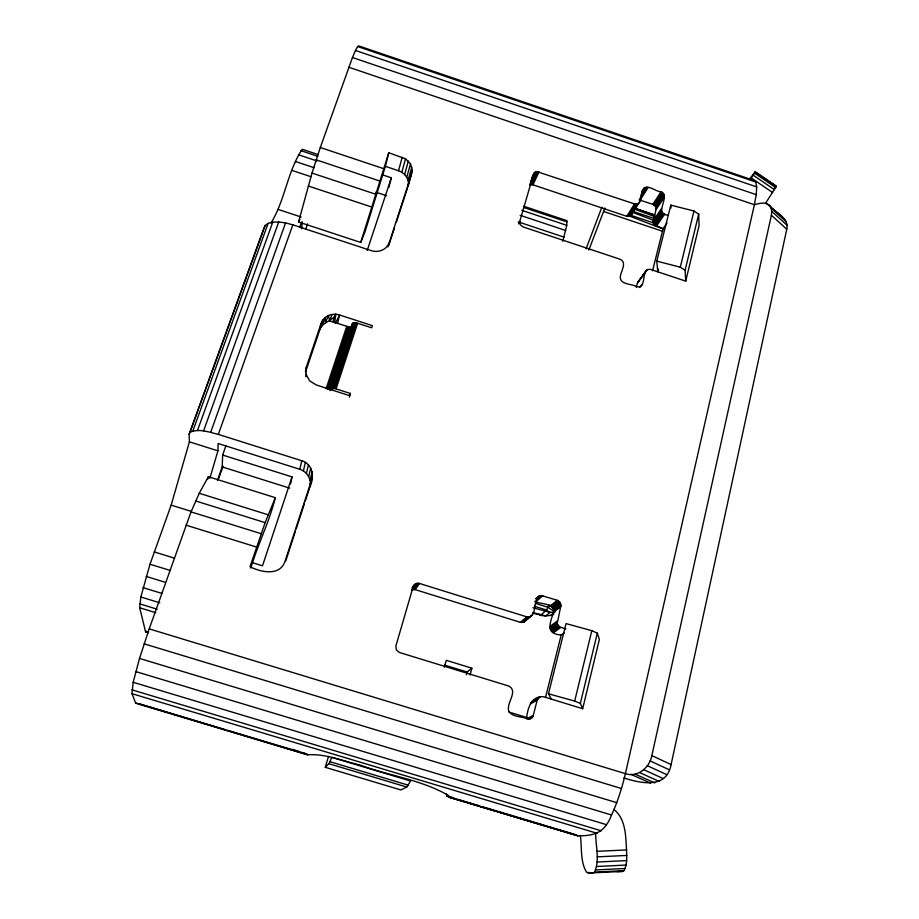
<?xml version="1.0" encoding="UTF-8"?>
<svg xmlns="http://www.w3.org/2000/svg" width="919" height="919" viewBox="0 0 919 919"><rect width="100%" height="100%" fill="white"/><g stroke="black" fill="none" stroke-linecap="round" stroke-linejoin="round"><path stroke-width="1.38" d="M209.842 478.328L217.941 450.838L218.125 443.509L299.835 469.299C307.302 471.55 312.196 479.994 309.703 487.529C314.332 478.156 313.425 464.084 301.742 460.741L218.343 434.388C209.314 432.252 198.986 428.185 190.003 432.286L189.096 434.354L189.406 441.844L171.152 505.128L150.004 564.232L140.837 596.994L139.711 607.781L145.535 631.686L148.51 632.651M580.348 835.486C582.095 847.605 579.969 861.471 586.644 872.384L593.203 872.889L594.524 872.12C599.981 860.058 595.604 846.066 595.684 833.453M588.011 873.05L622.508 871.43L623.921 870.661C627.505 864.457 626.724 856.83 626.551 849.937C625.621 835.945 625.988 818.932 613.731 809.386M217.47 480.419L222.214 466.921L222.639 455.054L225.844 445.945M446.45 793.752L446.772 795.98L448.483 797.026L577.994 835.808C595.903 836.072 605.104 831.626 611.572 815.004C617.66 801.77 622.025 787.824 625.402 773.66L754.384 204.73L756.234 194.656L756.693 186.913L755.763 182.019L753.546 180.285L358.881 45.95L357.663 46.536L355.469 50.465L352.459 57.529L320.306 147.511L312 173.071L298.56 221.984L360.719 242.455L364.912 232.105L385.394 166.35L388.771 152.749L405.509 158.803L410.517 163.858L412.252 170.314L407.898 186.775L412.252 170.314M305.855 376.813L306.36 367.026L321.133 323.327C323.66 315.998 332.471 312.598 339.582 314.999L372.367 325.648L371.667 327.796L356.4 322.902L352.459 323.568L330.507 390.322M623.852 777.956C640.922 783.436 666.769 789.145 671.1 764.585L786.767 229.233C789.616 217.619 775.062 212.817 769.364 205.316C765.159 201.502 759.209 203.467 754.384 204.73L348.829 67.248M448.541 797.014L577.994 835.808L448.483 797.026L448.931 795.751C421.81 779.794 389.139 775.854 359.926 764.999C342.856 761.001 325.429 753.523 307.727 754.809L135.748 703.276L131.98 693.684L133.175 682.3L139.516 658.429L149.211 628.883L625.402 773.66C637.809 777.784 649.607 767.48 651.847 755.59L771.397 215.241L771.776 211.324L771.075 207.947L769.364 205.316M562.83 241.249L566.759 225.327L566.701 220.594L523.589 206.178M668.136 215.241C652.823 213.909 671.238 196.723 661.014 191.818C655.948 191.864 646.597 182.892 642.875 189.877C640.796 193.955 642.186 205.787 634.535 203.926L536.707 171.554L534.697 172.439L533.548 174.185L519.763 221.433L520.234 224.695L523.037 226.913L620.107 259.261C627.505 262.375 620.601 271.76 620.314 276.86C619.774 285.051 632.306 283.615 636.89 286.762C647.792 288.888 639.888 267.372 650.767 269.485L685.712 281.122L699.072 225.66L698.67 214.161L693.971 211.037L670.813 205.109L656.786 261.122L657.763 271.817L658.452 269.037M666.987 223.018L663.15 228.532L654.408 225.04L653.03 222.053L656.051 209.555L655.511 206.453L652.812 204.34L639.061 199.848M565.909 629.044L559.545 626.884L557.19 623.702L560.969 605.299L559.464 601.681L557.224 600.279L541.498 595.546L539.016 596.109L536.087 598.522M564.312 632.789L561.187 635.006C545.76 634.099 549.573 623.3 553.697 612.203C554.49 602.83 540.188 604.449 534.766 601.382M334.642 322.638L335.791 314.252C332.241 321.593 322.535 321.73 319.869 329.588L305.705 371.517M301.501 228.705L302.294 223.145M305.464 371.701L306.36 367.026M321.133 323.327L319.869 329.588L322.753 320.134L322.006 325.694L325.211 317.48L325.418 322.707L328.359 315.527L329.703 320.949L349.071 326.969L351.517 326.555L352.459 323.568M290.565 483.922L292.024 476.904L222.639 455.054M299.835 469.299L301.742 460.741M303.396 470.93L305.372 462.418M337.664 323.293L339.582 314.999L335.446 323.109M306.406 473.388L308.451 464.922M539.499 697.061L537.155 700.175L533.319 715.361L526.576 718.876C527.414 709.043 530.872 695.867 543.359 696.659L582.669 708.721L580.337 703.437L597.339 633.157L591.825 630.675L566.047 623.587L548.471 693.788L551.228 699.072M685.712 281.122L685.103 270.255L698.67 214.161M582.669 708.721L599.36 639.452L597.339 633.157M580.337 703.437L574.685 701.082L591.825 630.675M685.103 270.255L680.301 267.199L693.971 211.037M308.669 476.501L310.76 468.093M545.541 697.36L561.187 635.006M652.547 270.829L663.15 228.532M310.025 480.051L312.138 471.723M636.281 287.337L637.694 282.386L646.471 270.232M310.381 483.819L312.494 475.548M388.829 187.476L391.345 177.804L382.545 174.863M408.438 183.605C408.45 177.689 404.015 172.6 398.559 170.75L402.177 157.241M466.461 674.741L467.185 672.053L471.895 668.193L446.289 660.324L444.382 667.194M470.046 675.028L471.895 668.193M401.833 172.278L405.509 158.803M404.624 174.495L408.358 161.055M406.738 177.252L410.517 163.858M207.602 479.442L208.372 476.697L275.309 497.684C269.416 521.935 257.825 544.14 250.887 568.045M387.921 246.878L411.712 173.53M408.047 180.354L411.838 167.017M349.346 397.088L350.403 393.447L334.849 388.519L330.909 388.99M360.719 242.455L388.771 152.749M325.257 767.308L328.864 763.712L331.816 757.371L410.563 781.001L406.761 787.043L400.868 789.938L325.257 767.308L328.52 756.429M350.403 393.447L349.691 395.675L316.239 384.958L309.657 380.857L306.038 374.297M311.817 479.327L285.016 561.394C279.847 576.512 260.778 572.215 250.002 566.724L265.143 522.635L275.309 497.684M285.602 561.36L295.24 531.825M296.113 529.137L304.442 503.635M305.326 500.947L309.266 488.874M388.748 245.442L394.538 227.705M396.319 222.249L407.462 188.142M332.598 388.266L354.171 322.695M333.654 388.312L355.216 322.718M334.849 388.519L356.4 322.902M336.101 388.863L357.629 323.235M326.096 388.726L346.693 326.452M327.325 389.059L347.91 326.785M328.508 389.265L349.071 326.969M329.553 389.311L350.105 326.98M329.932 390.575L350.943 326.842M330.771 389.955L352.747 323.132M331.748 388.369L353.333 322.845M292.024 476.904L262.501 565.817L252.656 562.761M367.221 250.439L391.345 177.804M329.703 320.949L331.966 314.436M305.774 229.095L307.612 223.845M218.711 478.408L222.984 466.243M149.211 628.883L191.026 511.872L199.251 493.273L208.372 476.697M218.343 434.388L292.828 224.833L371.265 250.646C378.065 252.989 386.681 249.934 389.082 242.811M210.681 432.286L285.568 222.903L292.828 224.833M203.558 430.965L278.721 221.984L285.568 222.903M192.852 430.977L268.118 223.363L272.771 222.145L278.721 221.984M197.47 430.529L272.771 222.145M271.105 222.869C285.12 200.078 287.44 171.336 302.213 149.269L317.974 154.518M189.096 434.354L263.868 228.498L265.086 225.534L268.118 223.363M190.003 432.286L265.086 225.534M586.069 248.877L601.842 207.257M588.838 250.083L604.92 207.947M332.896 321.627L335.791 314.252M537.994 596.868C532.974 602.163 537.19 618.016 526.863 616.89L419.478 583.462L416.835 583.347L414.515 584.564L413.148 586.781L395.894 645.931L396.33 649.917L399.443 652.479L508.827 686.056C518.913 691.467 505.289 703.655 509.046 711.823C513.411 717.475 522.452 716.28 528.402 719.152C530.677 719.221 532.767 717.567 533.319 715.361M411.344 589.952L415.158 589.619L520.384 622.324L524.117 621.979L526.38 619.038M632.008 213.909L630.055 216.195L626.769 216.31L532.986 184.811L529.62 184.914L535.628 171.864M533.1 613.226L540.9 615.075L546.518 610.032L549.171 604.886M531.596 178.435L533.985 173.232M530.504 181.56L534.697 172.439M530.688 184.604L536.707 171.554M531.837 184.57L537.879 171.52M532.986 184.811L539.051 171.773M299.64 226.855L302.087 221.651M518.603 223.891L519.763 221.433M765.722 203.042L776.371 186.189L755.257 171.784L749.376 179.251M298.56 221.984L299.881 219.469M772.684 192.599L751.374 178.056L755.257 171.784M641.795 191.577L643.943 188.142M626.769 216.31L634.535 203.926M641.956 192.163L644.839 187.579M640.83 195.287L645.885 187.258M627.895 216.551L635.684 204.167M639.785 198.699L647.01 187.223M629.021 216.505L636.833 204.133M630.055 216.195L637.878 203.811M640.187 200.078L648.159 187.476M630.939 215.632L639.854 201.491M652.812 204.34L661.014 191.818M653.869 204.834L662.082 192.324M654.787 205.557L663.024 193.059M655.511 206.453L663.759 193.966M655.971 207.464L664.23 195M656.166 208.521L664.426 196.069M656.051 209.555L664.322 197.114M653.145 221.008L661.381 208.739M653.03 222.053L661.278 209.796M653.225 223.122L661.462 210.876M653.696 224.133L661.944 211.921M654.408 225.04L662.679 212.84M655.339 225.764L663.621 213.576M656.396 226.258L664.701 214.081M412.286 587.62L413.688 585.587M412.401 587.632L414.515 584.564M412.057 588.93L415.595 583.806M412.562 589.504L416.835 583.347M413.86 589.389L418.156 583.232M415.158 589.619L419.478 583.462M637.292 283.362L645.379 272.047M647.378 269.623L637.694 282.386M639.9 287.509L642.312 284.166M145.822 631.835L146.408 631.123M774.2 188.579L775.602 186.925M536.156 598.602L539.016 596.109M536.386 598.993L540.211 595.661M536.696 599.705L541.498 595.546M536.03 601.6L542.784 595.776M520.384 622.324L526.863 616.89M521.659 622.542L528.161 617.109M522.934 622.427L529.459 616.994M525.898 620.222L528.092 618.395M530.286 616.569L532.48 614.754M524.117 621.979L531.699 615.764M550.182 606.012L557.224 600.279M551.354 606.551L558.43 600.842M552.376 607.379L559.464 601.681M553.158 608.435L560.268 602.749M553.663 609.642L560.774 603.99M553.847 610.928L560.969 605.299M553.697 612.203L560.808 606.597M539.396 614.397L539.947 615.362L545.714 615.914L550.515 615.466L553.847 612.847M550.079 626.413L557.155 621.083M549.93 627.7L556.994 622.381M550.113 628.998L557.19 623.702M550.607 630.216L557.695 624.954M551.4 631.273L558.511 626.034M552.422 632.111L559.545 626.884M553.606 632.651L560.762 627.436M535.766 603.496L548.057 607.333L551.423 604.978M565.622 221.307L566.701 220.594M531.63 701.725L540.717 696.579M530.849 702.759L538.591 698.383M530.355 703.988L537.155 700.175M528.322 718.957L532.813 716.625M529.769 718.865L532.009 717.705M532.664 700.933L535.145 700.324M550.515 615.466L553.847 614.191M135.748 703.276L137.057 703.196M594.524 872.12L623.921 870.661M597.04 862.033L626.62 860.609M596.511 866.502L626.046 865.066M595.65 869.948L625.127 868.489M596.982 851.316L626.551 849.937M597.201 856.853L626.792 855.451M616.948 871.614L622.508 871.43M656.786 261.122L680.301 267.199M452.263 797.451L446.772 795.98L454.951 798.439M548.471 693.788L574.685 701.082M133.175 682.3L606.287 824.619M131.888 689.824L601.325 830.822M131.98 693.684L597.028 833.269M224.937 729.514L138.424 703.609L307.693 754.844L307.337 754.189M227.682 730.341L305.958 753.787L301.869 752.42M457.685 799.254L479.511 805.802M482.234 806.629L574.995 834.452M330.001 761.713L408.369 785.194M328.864 763.712L406.761 787.043M139.516 658.429L616.775 802.678M135.782 671.582L611.572 815.004M145.535 631.686L148.223 632.502M144.111 643.828L621.508 788.536M143.031 587.632L162.077 593.467M140.837 596.994L159.78 602.795M509.046 712.099L526.897 717.555M139.699 603.863L157.183 609.194M139.711 607.781L155.713 612.663M150.004 564.232L170.463 570.515M444.681 665.138L467.185 672.053M146.167 576.431L165.259 582.29M154.254 551.917L174.667 558.224M532.698 612.525L545.714 615.914L550.102 612.422L554.961 611.974L548.057 607.333M171.152 505.128L191.301 511.401M191.026 511.872L261.168 533.698M186.075 525.174L256.596 547.069M199.251 493.273L268.187 514.812M534.261 606.207L546.518 610.032L550.102 612.422L532.928 607.735M195.552 500.924L265.143 522.635M189.406 441.844L217.941 450.838M222.214 466.921L289.692 488.138M292.322 749.307L299.146 751.535M277.975 209.371L301.133 217.01M308.313 186.006L371.333 206.901M520.12 215.287L565.69 230.497M518.27 221.881L563.979 237.125M300.697 150.59L317.905 156.322M316.125 159.826L379.409 180.917M298.388 154.748L317.055 160.974M295.436 161.514L314.206 167.763M375.871 192.174L386.669 195.758M312 173.071L375.239 194.093M292.035 170.429L310.875 176.689M634.558 208.303L654.914 215.115L634.627 208.199M632.869 211.359L654.5 218.596M630.997 215.356L653.903 223.03M603.519 211.45L662.679 231.312M523.738 207.453L567.092 221.95M521.82 210.313L566.759 225.327M385.394 166.35L398.559 170.75M320.306 147.511L383.453 168.602M357.663 46.536L755.763 182.019M355.469 50.465L756.693 186.913M352.459 57.529L756.234 194.656M634.099 208.992L655.408 216.85M632.686 212.404L654.156 220.514M629.469 216.057L662.921 228.946M631.043 774.384L650.445 783.08M635.362 774.212L654.765 782.931M639.716 772.626L659.107 781.391M643.817 769.731L663.173 778.554M647.355 765.734L666.689 774.614M650.101 760.909L669.388 769.846M651.847 755.59L671.1 764.585M784.665 219.331L766.768 203.627M755.269 171.979L776.452 186.442M754.591 173.151L775.831 187.648M753.27 175.219L774.545 189.751M771.397 215.241L786.767 229.233M771.776 211.324L787.112 225.339M771.075 207.947L786.388 221.961M670.813 205.109L671.008 207.935"/></g></svg>
